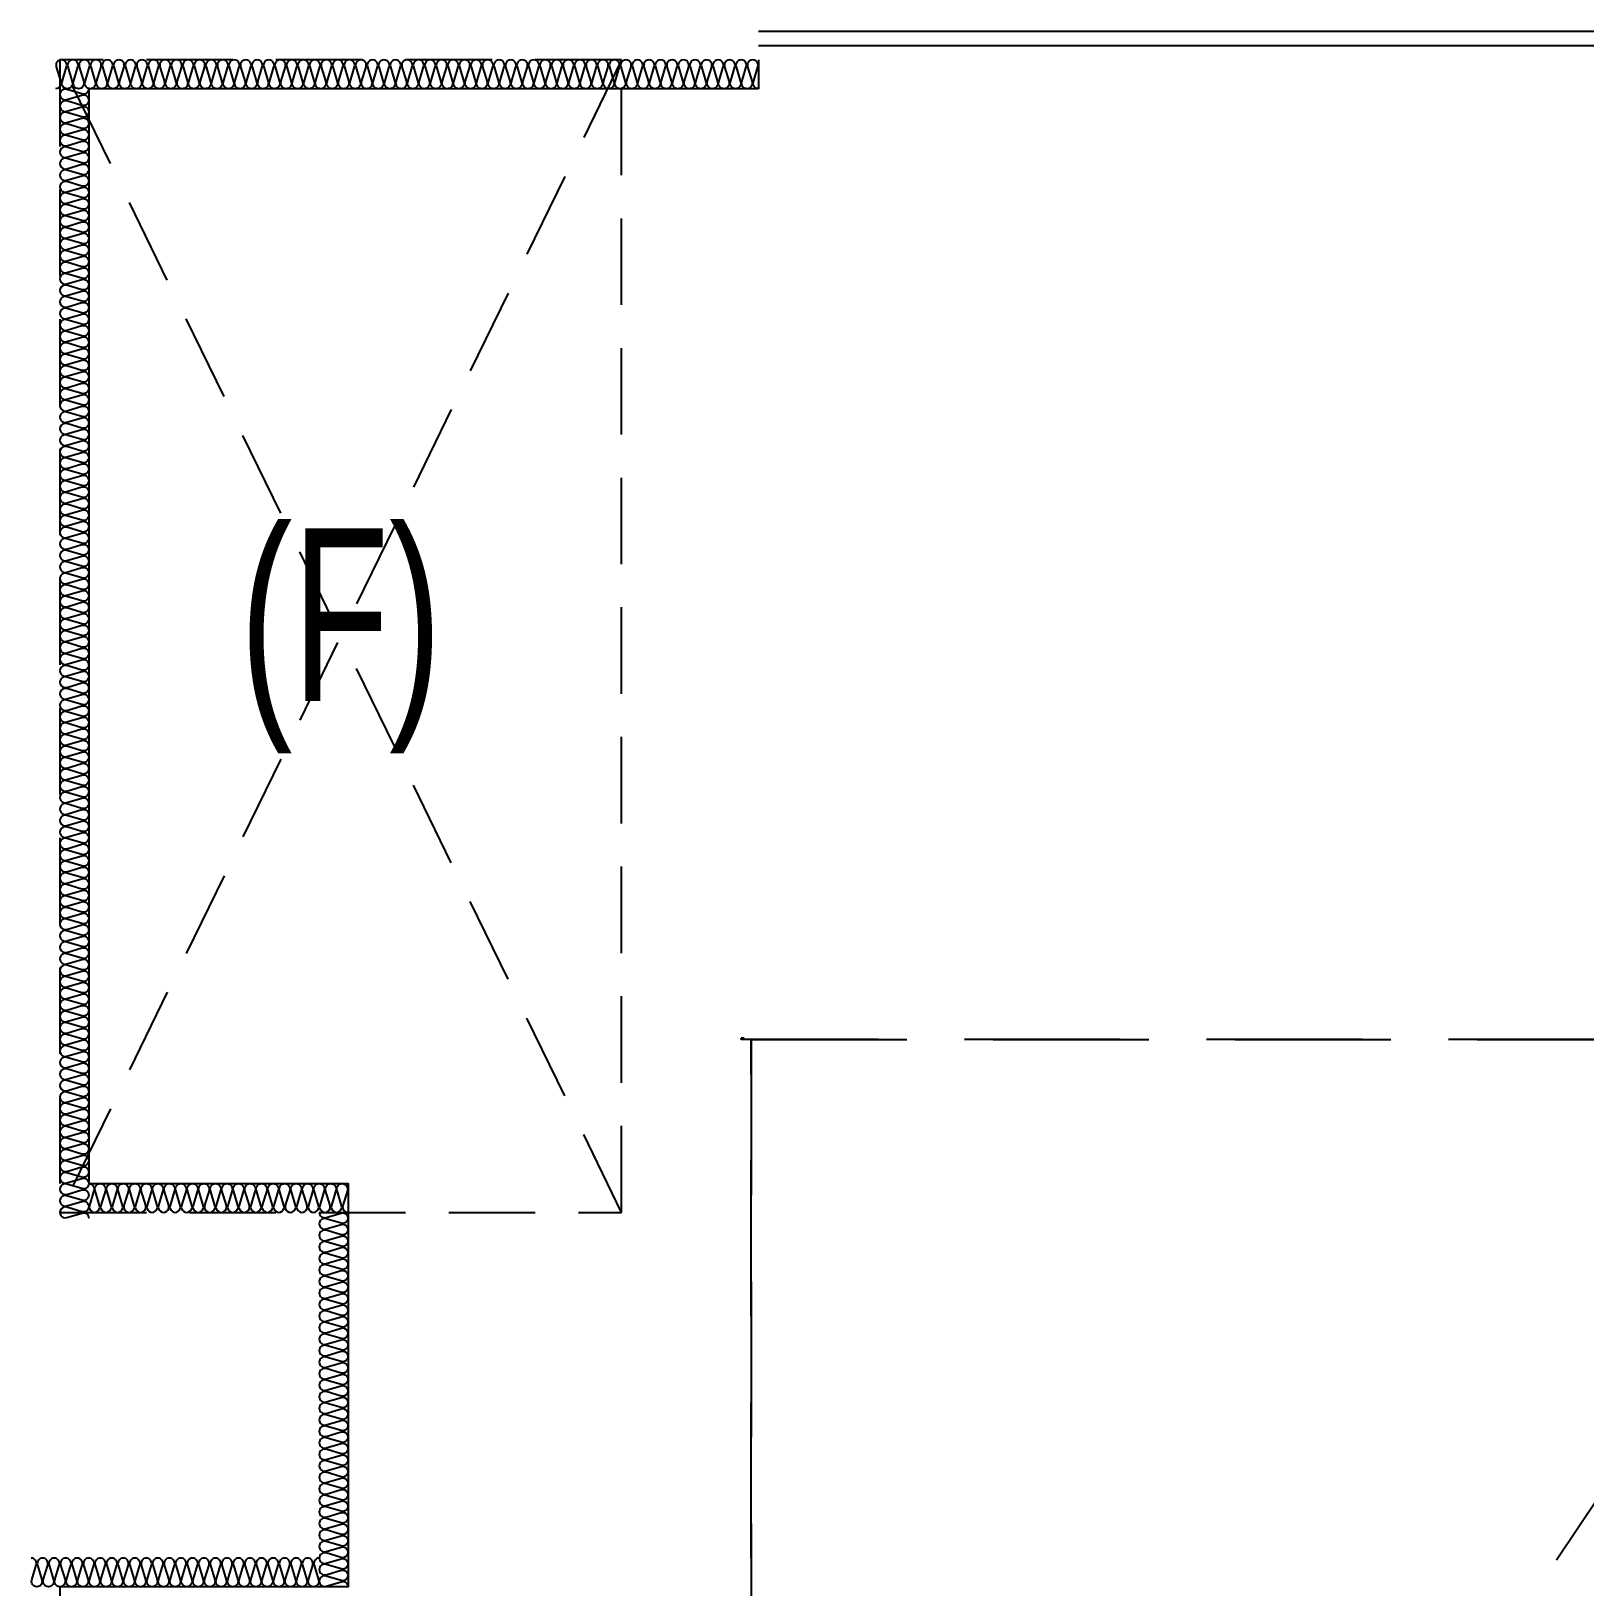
# Model space of a CAD drawing. Header units: millimetres. Extents: x 49154 to 181784, y 28275 to 149577.
# Drawn here: x 101954 to 107347, y 111405 to 116805 of the extents above; entities that cross this region are included whole.
import ezdxf
from ezdxf.enums import TextEntityAlignment as Align

# ---------------------------------------------------------------- set-up
doc = ezdxf.new("R2010")
doc.units = ezdxf.units.MM
doc.header["$LTSCALE"] = 300
for name, pattern in [('H1', [1.5, 1, -0.5]), ('HID', [2.8, 1.8, -1]), ('HIDDEN2', [0.1875, 0.125, -0.0625])]:
    doc.linetypes.add(name, pattern=pattern)
for name, color, linetype in [('A-ETC-GEN', 253, 'HIDDEN2'), ('A-ETC-HANDRAIL', 8, 'Continuous'), ('ISL', 251, 'Continuous')]:
    doc.layers.add(name, color=color, linetype=linetype)
doc.layers.add('A-ETC-소방 NOPLOT', color=163, linetype='Continuous', plot=False)
doc.styles.add('Gdim', font='')
doc.styles.get('Gdim').set_extended_font_data('Dotum')

# ---------------------------------------------------------------- blocks, each defined once
blk = doc.blocks.new('OA3')
at = {"color": 0}
for p, q in [((265, -3375), (265, -3370)), ((275, -3370), (265, -3370)), ((265, -3370), (265, -3370)), ((300, -3375), (265, -3375)), ((265, -3375), (265, -3375)), ((265, -3375), (265, -3375)), ((275, -3370), (275, -3370)), ((300, -3375), (300, -3375)), ((300, -3375), (300, -3375)), ((300, -3375), (300, -3375)), ((300, -3375), (300, -3375)), ((300, -3375), (300, -3375))]:
    blk.add_line(p, q, dxfattribs=at)
at = {"color": 0, "linetype": 'HID'}
for p, q in [((300, -3375), (8300, -3375)), ((300, -9375), (4300, -3375))]:
    blk.add_line(p, q, dxfattribs=at)
for points in [[(300, -3375), (300, -9375), (8300, -9375), (8300, -3375)], [(300, -3375), (8300, -3375), (8300, -9375), (300, -9375)]]:
    blk.add_lwpolyline(points, close=True, dxfattribs=at)

msp = doc.modelspace()

# ---------------------------------------------------------------- linework, layer by layer
at = {"layer": 'A-ETC-HANDRAIL', "elevation": 0}
for points in [[(104478.6, 116805), (112753.6, 116805)], [(104478.6, 116755), (112753.6, 116755)]]:
    msp.add_lwpolyline(points, dxfattribs=at)
at = {"layer": 'A-ETC-소방 NOPLOT', "color": 1, "linetype": 'H1'}
for p, q in [((104003.6, 116705), (102053.6, 112705)), ((104003.6, 112705), (102053.6, 116705))]:
    msp.add_line(p, q, dxfattribs=at)
at = {"layer": 'A-ETC-소방 NOPLOT', "color": 1, "linetype": 'H1', "elevation": 0}
msp.add_lwpolyline([(104003.6, 116705), (102053.6, 116705), (102053.6, 112705), (104003.6, 112705)], close=True, dxfattribs=at)
at = {"layer": 'ISL'}
msp.add_line((104478.6, 116705), (104478.6, 116605), dxfattribs=at)
at = {"layer": 'ISL', "elevation": 0}
for points in [[(104478.6, 116605, -0.509267), (104460.9, 116629.3), (104476.2, 116680.8, 1.372593), (104440.9, 116680.8), (104456.2, 116629.3, -0.509267), (104438.6, 116605, -0.509267), (104420.9, 116629.3), (104436.2, 116680.8, 1.372593), (104400.9, 116680.8), (104416.2, 116629.3, -0.509267), (104398.6, 116605, -0.509267), (104380.9, 116629.3), (104396.2, 116680.8, 1.372593), (104360.9, 116680.8), (104376.2, 116629.3, -0.509267), (104358.6, 116605, -0.509267), (104340.9, 116629.3), (104356.2, 116680.8, 1.372593), (104320.9, 116680.8), (104336.2, 116629.3, -0.509267), (104318.6, 116605, -0.509267), (104300.9, 116629.3), (104316.2, 116680.8, 1.372593), (104280.9, 116680.8), (104296.2, 116629.3, -0.509267), (104278.6, 116605, -0.509267), (104260.9, 116629.3), (104276.2, 116680.8, 1.372593), (104240.9, 116680.8), (104256.2, 116629.3, -0.509267), (104238.6, 116605, -0.509267), (104220.9, 116629.3), (104236.2, 116680.8, 1.372593), (104200.9, 116680.8), (104216.2, 116629.3, -0.509267), (104198.6, 116605, -0.509267), (104180.9, 116629.3), (104196.2, 116680.8, 1.372593), (104160.9, 116680.8), (104176.2, 116629.3, -0.509267), (104158.6, 116605, -0.509267), (104140.9, 116629.3), (104156.2, 116680.8, 1.372593), (104120.9, 116680.8), (104136.2, 116629.3, -0.509267), (104118.6, 116605, -0.509267), (104100.9, 116629.3), (104116.2, 116680.8, 1.372593), (104080.9, 116680.8), (104096.2, 116629.3, -0.509267), (104078.6, 116605, -0.509267), (104060.9, 116629.3), (104076.2, 116680.8, 1.372593), (104040.9, 116680.8), (104056.2, 116629.3, -0.509267), (104038.6, 116605, -0.509267), (104020.9, 116629.3), (104036.2, 116680.8, 1.372593), (104000.9, 116680.8), (104016.2, 116629.3, -0.509267), (103998.6, 116605, -0.509267), (103980.9, 116629.3), (103996.2, 116680.8, 1.372593), (103960.9, 116680.8), (103976.2, 116629.3, -0.509267), (103958.6, 116605, -0.509267), (103940.9, 116629.3), (103956.2, 116680.8, 1.372593), (103920.9, 116680.8), (103936.2, 116629.3, -0.509267), (103918.6, 116605, -0.509267), (103900.9, 116629.3), (103916.2, 116680.8, 1.372593), (103880.9, 116680.8), (103896.2, 116629.3, -0.509267), (103878.6, 116605, -0.509267), (103860.9, 116629.3), (103876.2, 116680.8, 1.372593), (103840.9, 116680.8), (103856.2, 116629.3, -0.509267), (103838.6, 116605, -0.509267), (103820.9, 116629.3), (103836.2, 116680.8, 1.372593), (103800.9, 116680.8), (103816.2, 116629.3, -0.509267), (103798.6, 116605, -0.509267), (103780.9, 116629.3), (103796.2, 116680.8, 1.372593), (103760.9, 116680.8), (103776.2, 116629.3, -0.509267), (103758.6, 116605, -0.509267), (103740.9, 116629.3), (103756.2, 116680.8, 1.372593), (103720.9, 116680.8), (103736.2, 116629.3, -0.509267), (103718.6, 116605, -0.509267), (103700.9, 116629.3), (103716.2, 116680.8, 1.372593), (103680.9, 116680.8), (103696.2, 116629.3, -0.509267), (103678.6, 116605, -0.509267), (103660.9, 116629.3), (103676.2, 116680.8, 1.372593), (103640.9, 116680.8), (103656.2, 116629.3, -0.509267), (103638.6, 116605, -0.509267), (103620.9, 116629.3), (103636.2, 116680.8, 1.372593), (103600.9, 116680.8), (103616.2, 116629.3, -0.509267), (103598.6, 116605, -0.509267), (103580.9, 116629.3), (103596.2, 116680.8, 1.372593), (103560.9, 116680.8), (103576.2, 116629.3, -0.509267), (103558.6, 116605, -0.509267), (103540.9, 116629.3), (103556.2, 116680.8, 1.372593), (103520.9, 116680.8), (103536.2, 116629.3, -0.509267), (103518.6, 116605, -0.509267), (103500.9, 116629.3), (103516.2, 116680.8, 1.372593), (103480.9, 116680.8), (103496.2, 116629.3, -0.509267), (103478.6, 116605, -0.509267), (103460.9, 116629.3), (103476.2, 116680.8, 1.372593), (103440.9, 116680.8), (103456.2, 116629.3, -0.509267), (103438.6, 116605, -0.509267), (103420.9, 116629.3), (103436.2, 116680.8, 1.372593), (103400.9, 116680.8), (103416.2, 116629.3, -0.509267), (103398.6, 116605, -0.509267), (103380.9, 116629.3), (103396.2, 116680.8, 1.372593), (103360.9, 116680.8), (103376.2, 116629.3, -0.509267), (103358.6, 116605, -0.509267), (103340.9, 116629.3), (103356.2, 116680.8, 1.372593), (103320.9, 116680.8), (103336.2, 116629.3, -0.509267), (103318.6, 116605, -0.509267), (103300.9, 116629.3), (103316.2, 116680.8, 1.372593), (103280.9, 116680.8), (103296.2, 116629.3, -0.509267), (103278.6, 116605, -0.509267), (103260.9, 116629.3), (103276.2, 116680.8, 1.372593), (103240.9, 116680.8), (103256.2, 116629.3, -0.509267), (103238.6, 116605, -0.509267), (103220.9, 116629.3), (103236.2, 116680.8, 1.372593), (103200.9, 116680.8), (103216.2, 116629.3, -0.509267), (103198.6, 116605, -0.509267), (103180.9, 116629.3), (103196.2, 116680.8, 1.372593), (103160.9, 116680.8), (103176.2, 116629.3, -0.509267), (103158.6, 116605, -0.509267), (103140.9, 116629.3), (103156.2, 116680.8, 1.372593), (103120.9, 116680.8), (103136.2, 116629.3, -0.509267), (103118.6, 116605, -0.509267), (103100.9, 116629.3), (103116.2, 116680.8, 1.372593), (103080.9, 116680.8), (103096.2, 116629.3, -0.509267), (103078.6, 116605, -0.509267), (103060.9, 116629.3), (103076.2, 116680.8, 1.372593), (103040.9, 116680.8), (103056.2, 116629.3, -0.509267), (103038.6, 116605, -0.509267), (103020.9, 116629.3), (103036.2, 116680.8, 1.372593), (103000.9, 116680.8), (103016.2, 116629.3, -0.509267), (102998.6, 116605, -0.509267), (102980.9, 116629.3), (102996.2, 116680.8, 1.372593), (102960.9, 116680.8), (102976.2, 116629.3, -0.509267), (102958.6, 116605, -0.509267), (102940.9, 116629.3), (102956.2, 116680.8, 1.372593), (102920.9, 116680.8), (102936.2, 116629.3, -0.509267), (102918.6, 116605, -0.509267), (102900.9, 116629.3), (102916.2, 116680.8, 1.372593), (102880.9, 116680.8), (102896.2, 116629.3, -0.509267), (102878.6, 116605, -0.509267), (102860.9, 116629.3), (102876.2, 116680.8, 1.372593), (102840.9, 116680.8), (102856.2, 116629.3, -0.509267), (102838.6, 116605, -0.509267), (102820.9, 116629.3), (102836.2, 116680.8, 1.372593), (102800.9, 116680.8), (102816.2, 116629.3, -0.509267), (102798.6, 116605, -0.509267), (102780.9, 116629.3), (102796.2, 116680.8, 1.372593), (102760.9, 116680.8), (102776.2, 116629.3, -0.509267), (102758.6, 116605, -0.509267), (102740.9, 116629.3), (102756.2, 116680.8, 1.372593), (102720.9, 116680.8), (102736.2, 116629.3, -0.509267), (102718.6, 116605, -0.509267), (102700.9, 116629.3), (102716.2, 116680.8, 1.372593), (102680.9, 116680.8), (102696.2, 116629.3, -0.509267), (102678.6, 116605, -0.509267), (102660.9, 116629.3), (102676.2, 116680.8, 1.372593), (102640.9, 116680.8), (102656.2, 116629.3, -0.509267), (102638.6, 116605, -0.509267), (102620.9, 116629.3), (102636.2, 116680.8, 1.372593), (102600.9, 116680.8), (102616.2, 116629.3, -0.509267), (102598.6, 116605, -0.509267), (102580.9, 116629.3), (102596.2, 116680.8, 1.372593), (102560.9, 116680.8), (102576.2, 116629.3, -0.509267), (102558.6, 116605, -0.509267), (102540.9, 116629.3), (102556.2, 116680.8, 1.372593), (102520.9, 116680.8), (102536.2, 116629.3, -0.509267), (102518.6, 116605, -0.509267), (102500.9, 116629.3), (102516.2, 116680.8, 1.372593), (102480.9, 116680.8), (102496.2, 116629.3, -0.509267), (102478.6, 116605, -0.509267), (102460.9, 116629.3), (102476.2, 116680.8, 1.372593), (102440.9, 116680.8), (102456.2, 116629.3, -0.509267), (102438.6, 116605, -0.509267), (102420.9, 116629.3), (102436.2, 116680.8, 1.372593), (102400.9, 116680.8), (102416.2, 116629.3, -0.509267), (102398.6, 116605, -0.509267), (102380.9, 116629.3), (102396.2, 116680.8, 1.372593), (102360.9, 116680.8), (102376.2, 116629.3, -0.509267), (102358.6, 116605, -0.509267), (102340.9, 116629.3), (102356.2, 116680.8, 1.372593), (102320.9, 116680.8), (102336.2, 116629.3, -0.509267), (102318.6, 116605, -0.509267), (102300.9, 116629.3), (102316.2, 116680.8, 1.372593), (102280.9, 116680.8), (102296.2, 116629.3, -0.509267), (102278.6, 116605, -0.509267), (102260.9, 116629.3), (102276.2, 116680.8, 1.372593), (102240.9, 116680.8), (102256.2, 116629.3, -0.509267), (102238.6, 116605, -0.509267), (102220.9, 116629.3), (102236.2, 116680.8, 1.372593), (102200.9, 116680.8), (102216.2, 116629.3, -0.509267), (102198.6, 116605, -0.509267), (102180.9, 116629.3), (102196.2, 116680.8, 1.372593), (102160.9, 116680.8), (102176.2, 116629.3, -0.509267), (102158.6, 116605, -0.509267), (102140.9, 116629.3), (102156.2, 116680.8, 1.372593), (102120.9, 116680.8), (102136.2, 116629.3, -0.509267), (102118.6, 116605, -0.509267), (102100.9, 116629.3), (102116.2, 116680.8, 1.372593), (102080.9, 116680.8), (102096.2, 116629.3, -0.509267), (102078.6, 116605, -0.509267), (102060.9, 116629.3), (102076.2, 116680.8, 1.372593), (102040.9, 116680.8), (102056.2, 116629.3, -0.509267), (102038.6, 116605)], [(102153.6, 116605, -0.509267), (102129.3, 116587.3), (102077.8, 116602.7, 1.372593), (102077.8, 116567.3), (102129.3, 116582.7, -0.509267), (102153.6, 116565, -0.509267), (102129.3, 116547.3), (102077.8, 116562.7, 1.372593), (102077.8, 116527.3), (102129.3, 116542.7, -0.509267), (102153.6, 116525, -0.509267), (102129.3, 116507.3), (102077.8, 116522.7, 1.372593), (102077.8, 116487.3), (102129.3, 116502.7, -0.509267), (102153.6, 116485, -0.509267), (102129.3, 116467.3), (102077.8, 116482.7, 1.372593), (102077.8, 116447.3), (102129.3, 116462.7, -0.509267), (102153.6, 116445, -0.509267), (102129.3, 116427.3), (102077.8, 116442.7, 1.372593), (102077.8, 116407.3), (102129.3, 116422.7, -0.509267), (102153.6, 116405, -0.509267), (102129.3, 116387.3), (102077.8, 116402.7, 1.372593), (102077.8, 116367.3), (102129.3, 116382.7, -0.509267), (102153.6, 116365, -0.509267), (102129.3, 116347.3), (102077.8, 116362.7, 1.372593), (102077.8, 116327.3), (102129.3, 116342.7, -0.509267), (102153.6, 116325, -0.509267), (102129.3, 116307.3), (102077.8, 116322.7, 1.372593), (102077.8, 116287.3), (102129.3, 116302.7, -0.509267), (102153.6, 116285, -0.509267), (102129.3, 116267.3), (102077.8, 116282.7, 1.372593), (102077.8, 116247.3), (102129.3, 116262.7, -0.509267), (102153.6, 116245, -0.509267), (102129.3, 116227.3), (102077.8, 116242.7, 1.372593), (102077.8, 116207.3), (102129.3, 116222.7, -0.509267), (102153.6, 116205, -0.509267), (102129.3, 116187.3), (102077.8, 116202.7, 1.372593), (102077.8, 116167.3), (102129.3, 116182.7, -0.509267), (102153.6, 116165, -0.509267), (102129.3, 116147.3), (102077.8, 116162.7, 1.372593), (102077.8, 116127.3), (102129.3, 116142.7, -0.509267), (102153.6, 116125, -0.509267), (102129.3, 116107.3), (102077.8, 116122.7, 1.372593), (102077.8, 116087.3), (102129.3, 116102.7, -0.509267), (102153.6, 116085, -0.509267), (102129.3, 116067.3), (102077.8, 116082.7, 1.372593), (102077.8, 116047.3), (102129.3, 116062.7, -0.509267), (102153.6, 116045, -0.509267), (102129.3, 116027.3), (102077.8, 116042.7, 1.372593), (102077.8, 116007.3), (102129.3, 116022.7, -0.509267), (102153.6, 116005, -0.509267), (102129.3, 115987.3), (102077.8, 116002.7, 1.372593), (102077.8, 115967.3), (102129.3, 115982.7, -0.509267), (102153.6, 115965, -0.509267), (102129.3, 115947.3), (102077.8, 115962.7, 1.372593), (102077.8, 115927.3), (102129.3, 115942.7, -0.509267), (102153.6, 115925, -0.509267), (102129.3, 115907.3), (102077.8, 115922.7, 1.372593), (102077.8, 115887.3), (102129.3, 115902.7, -0.509267), (102153.6, 115885, -0.509267), (102129.3, 115867.3), (102077.8, 115882.7, 1.372593), (102077.8, 115847.3), (102129.3, 115862.7, -0.509267), (102153.6, 115845, -0.509267), (102129.3, 115827.3), (102077.8, 115842.7, 1.372593), (102077.8, 115807.3), (102129.3, 115822.7, -0.509267), (102153.6, 115805, -0.509267), (102129.3, 115787.3), (102077.8, 115802.7, 1.372593), (102077.8, 115767.3), (102129.3, 115782.7, -0.509267), (102153.6, 115765, -0.509267), (102129.3, 115747.3), (102077.8, 115762.7, 1.372593), (102077.8, 115727.3), (102129.3, 115742.7, -0.509267), (102153.6, 115725, -0.509267), (102129.3, 115707.3), (102077.8, 115722.7, 1.372593), (102077.8, 115687.3), (102129.3, 115702.7, -0.509267), (102153.6, 115685, -0.509267), (102129.3, 115667.3), (102077.8, 115682.7, 1.372593), (102077.8, 115647.3), (102129.3, 115662.7, -0.509267), (102153.6, 115645, -0.509267), (102129.3, 115627.3), (102077.8, 115642.7, 1.372593), (102077.8, 115607.3), (102129.3, 115622.7, -0.509267), (102153.6, 115605, -0.509267), (102129.3, 115587.3), (102077.8, 115602.7, 1.372593), (102077.8, 115567.3), (102129.3, 115582.7, -0.509267), (102153.6, 115565, -0.509267), (102129.3, 115547.3), (102077.8, 115562.7, 1.372593), (102077.8, 115527.3), (102129.3, 115542.7, -0.509267), (102153.6, 115525, -0.509267), (102129.3, 115507.3), (102077.8, 115522.7, 1.372593), (102077.8, 115487.3), (102129.3, 115502.7, -0.509267), (102153.6, 115485, -0.509267), (102129.3, 115467.3), (102077.8, 115482.7, 1.372593), (102077.8, 115447.3), (102129.3, 115462.7, -0.509267), (102153.6, 115445, -0.509267), (102129.3, 115427.3), (102077.8, 115442.7, 1.372593), (102077.8, 115407.3), (102129.3, 115422.7, -0.509267), (102153.6, 115405, -0.509267), (102129.3, 115387.3), (102077.8, 115402.7, 1.372593), (102077.8, 115367.3), (102129.3, 115382.7, -0.509267), (102153.6, 115365, -0.509267), (102129.3, 115347.3), (102077.8, 115362.7, 1.372593), (102077.8, 115327.3), (102129.3, 115342.7, -0.509267), (102153.6, 115325, -0.509267), (102129.3, 115307.3), (102077.8, 115322.7, 1.372593), (102077.8, 115287.3), (102129.3, 115302.7, -0.509267), (102153.6, 115285, -0.509267), (102129.3, 115267.3), (102077.8, 115282.7, 1.372593), (102077.8, 115247.3), (102129.3, 115262.7, -0.509267), (102153.6, 115245, -0.509267), (102129.3, 115227.3), (102077.8, 115242.7, 1.372593), (102077.8, 115207.3), (102129.3, 115222.7, -0.509267), (102153.6, 115205, -0.509267), (102129.3, 115187.3), (102077.8, 115202.7, 1.372593), (102077.8, 115167.3), (102129.3, 115182.7, -0.509267), (102153.6, 115165, -0.509267), (102129.3, 115147.3), (102077.8, 115162.7, 1.372593), (102077.8, 115127.3), (102129.3, 115142.7, -0.509267), (102153.6, 115125, -0.509267), (102129.3, 115107.3), (102077.8, 115122.7, 1.372593), (102077.8, 115087.3), (102129.3, 115102.7, -0.509267), (102153.6, 115085, -0.509267), (102129.3, 115067.3), (102077.8, 115082.7, 1.372593), (102077.8, 115047.3), (102129.3, 115062.7, -0.509267), (102153.6, 115045, -0.509267), (102129.3, 115027.3), (102077.8, 115042.7, 1.372593), (102077.8, 115007.3), (102129.3, 115022.7, -0.509267), (102153.6, 115005, -0.509267), (102129.3, 114987.3), (102077.8, 115002.7, 1.372593), (102077.8, 114967.3), (102129.3, 114982.7, -0.509267), (102153.6, 114965, -0.509267), (102129.3, 114947.3), (102077.8, 114962.7, 1.372593), (102077.8, 114927.3), (102129.3, 114942.7, -0.509267), (102153.6, 114925, -0.509267), (102129.3, 114907.3), (102077.8, 114922.7, 1.372593), (102077.8, 114887.3), (102129.3, 114902.7, -0.509267), (102153.6, 114885, -0.509267), (102129.3, 114867.3), (102077.8, 114882.7, 1.372593), (102077.8, 114847.3), (102129.3, 114862.7, -0.509267), (102153.6, 114845, -0.509267), (102129.3, 114827.3), (102077.8, 114842.7, 1.372593), (102077.8, 114807.3), (102129.3, 114822.7, -0.509267), (102153.6, 114805, -0.509267), (102129.3, 114787.3), (102077.8, 114802.7, 1.372593), (102077.8, 114767.3), (102129.3, 114782.7, -0.509267), (102153.6, 114765, -0.509267), (102129.3, 114747.3), (102077.8, 114762.7, 1.372593), (102077.8, 114727.3), (102129.3, 114742.7, -0.509267), (102153.6, 114725, -0.509267), (102129.3, 114707.3), (102077.8, 114722.7, 1.372593), (102077.8, 114687.3), (102129.3, 114702.7, -0.509267), (102153.6, 114685, -0.509267), (102129.3, 114667.3), (102077.8, 114682.7, 1.372593), (102077.8, 114647.3), (102129.3, 114662.7, -0.509267), (102153.6, 114645, -0.509267), (102129.3, 114627.3), (102077.8, 114642.7, 1.372593), (102077.8, 114607.3), (102129.3, 114622.7, -0.509267), (102153.6, 114605, -0.509267), (102129.3, 114587.3), (102077.8, 114602.7, 1.372593), (102077.8, 114567.3), (102129.3, 114582.7, -0.509267), (102153.6, 114565, -0.509267), (102129.3, 114547.3), (102077.8, 114562.7, 1.372593), (102077.8, 114527.3), (102129.3, 114542.7, -0.509267), (102153.6, 114525, -0.509267), (102129.3, 114507.3), (102077.8, 114522.7, 1.372593), (102077.8, 114487.3), (102129.3, 114502.7, -0.509267), (102153.6, 114485, -0.509267), (102129.3, 114467.3), (102077.8, 114482.7, 1.372593), (102077.8, 114447.3), (102129.3, 114462.7, -0.509267), (102153.6, 114445, -0.509267), (102129.3, 114427.3), (102077.8, 114442.7, 1.372593), (102077.8, 114407.3), (102129.3, 114422.7, -0.509267), (102153.6, 114405, -0.509267), (102129.3, 114387.3), (102077.8, 114402.7, 1.372593), (102077.8, 114367.3), (102129.3, 114382.7, -0.509267), (102153.6, 114365, -0.509267), (102129.3, 114347.3), (102077.8, 114362.7, 1.372593), (102077.8, 114327.3), (102129.3, 114342.7, -0.509267), (102153.6, 114325, -0.509267), (102129.3, 114307.3), (102077.8, 114322.7, 1.372593), (102077.8, 114287.3), (102129.3, 114302.7, -0.509267), (102153.6, 114285, -0.509267), (102129.3, 114267.3), (102077.8, 114282.7, 1.372593), (102077.8, 114247.3), (102129.3, 114262.7, -0.509267), (102153.6, 114245, -0.509267), (102129.3, 114227.3), (102077.8, 114242.7, 1.372593), (102077.8, 114207.3), (102129.3, 114222.7, -0.509267), (102153.6, 114205, -0.509267), (102129.3, 114187.3), (102077.8, 114202.7, 1.372593), (102077.8, 114167.3), (102129.3, 114182.7, -0.509267), (102153.6, 114165, -0.509267), (102129.3, 114147.3), (102077.8, 114162.7, 1.372593), (102077.8, 114127.3), (102129.3, 114142.7, -0.509267), (102153.6, 114125, -0.509267), (102129.3, 114107.3), (102077.8, 114122.7, 1.372593), (102077.8, 114087.3), (102129.3, 114102.7, -0.509267), (102153.6, 114085, -0.509267), (102129.3, 114067.3), (102077.8, 114082.7, 1.372593), (102077.8, 114047.3), (102129.3, 114062.7, -0.509267), (102153.6, 114045, -0.509267), (102129.3, 114027.3), (102077.8, 114042.7, 1.372593), (102077.8, 114007.3), (102129.3, 114022.7, -0.509267), (102153.6, 114005, -0.509267), (102129.3, 113987.3), (102077.8, 114002.7, 1.372593), (102077.8, 113967.3), (102129.3, 113982.7, -0.509267), (102153.6, 113965, -0.509267), (102129.3, 113947.3), (102077.8, 113962.7, 1.372593), (102077.8, 113927.3), (102129.3, 113942.7, -0.509267), (102153.6, 113925, -0.509267), (102129.3, 113907.3), (102077.8, 113922.7, 1.372593), (102077.8, 113887.3), (102129.3, 113902.7, -0.509267), (102153.6, 113885, -0.509267), (102129.3, 113867.3), (102077.8, 113882.7, 1.372593), (102077.8, 113847.3), (102129.3, 113862.7, -0.509267), (102153.6, 113845, -0.509267), (102129.3, 113827.3), (102077.8, 113842.7, 1.372593), (102077.8, 113807.3), (102129.3, 113822.7, -0.509267), (102153.6, 113805, -0.509267), (102129.3, 113787.3), (102077.8, 113802.7, 1.372593), (102077.8, 113767.3), (102129.3, 113782.7, -0.509267), (102153.6, 113765, -0.509267), (102129.3, 113747.3), (102077.8, 113762.7, 1.372593), (102077.8, 113727.3), (102129.3, 113742.7, -0.509267), (102153.6, 113725, -0.509267), (102129.3, 113707.3), (102077.8, 113722.7, 1.372593), (102077.8, 113687.3), (102129.3, 113702.7, -0.509267), (102153.6, 113685, -0.509267), (102129.3, 113667.3), (102077.8, 113682.7, 1.372593), (102077.8, 113647.3), (102129.3, 113662.7, -0.509267), (102153.6, 113645, -0.509267), (102129.3, 113627.3), (102077.8, 113642.7, 1.372593), (102077.8, 113607.3), (102129.3, 113622.7, -0.509267), (102153.6, 113605, -0.509267), (102129.3, 113587.3), (102077.8, 113602.7, 1.372593), (102077.8, 113567.3), (102129.3, 113582.7, -0.509267), (102153.6, 113565, -0.509267), (102129.3, 113547.3), (102077.8, 113562.7, 1.372593), (102077.8, 113527.3), (102129.3, 113542.7, -0.509267), (102153.6, 113525, -0.509267), (102129.3, 113507.3), (102077.8, 113522.7, 1.372593), (102077.8, 113487.3), (102129.3, 113502.7, -0.509267), (102153.6, 113485, -0.509267), (102129.3, 113467.3), (102077.8, 113482.7, 1.372593), (102077.8, 113447.3), (102129.3, 113462.7, -0.509267), (102153.6, 113445, -0.509267), (102129.3, 113427.3), (102077.8, 113442.7, 1.372593), (102077.8, 113407.3), (102129.3, 113422.7, -0.509267), (102153.6, 113405, -0.509267), (102129.3, 113387.3), (102077.8, 113402.7, 1.372593), (102077.8, 113367.3), (102129.3, 113382.7, -0.509267), (102153.6, 113365, -0.509267), (102129.3, 113347.3), (102077.8, 113362.7, 1.372593), (102077.8, 113327.3), (102129.3, 113342.7, -0.509267), (102153.6, 113325, -0.509267), (102129.3, 113307.3), (102077.8, 113322.7, 1.372593), (102077.8, 113287.3), (102129.3, 113302.7, -0.509267), (102153.6, 113285, -0.509267), (102129.3, 113267.3), (102077.8, 113282.7, 1.372593), (102077.8, 113247.3), (102129.3, 113262.7, -0.509267), (102153.6, 113245, -0.509267), (102129.3, 113227.3), (102077.8, 113242.7, 1.372593), (102077.8, 113207.3), (102129.3, 113222.7, -0.509267), (102153.6, 113205, -0.509267), (102129.3, 113187.3), (102077.8, 113202.7, 1.372593), (102077.8, 113167.3), (102129.3, 113182.7, -0.509267), (102153.6, 113165, -0.509267), (102129.3, 113147.3), (102077.8, 113162.7, 1.372593), (102077.8, 113127.3), (102129.3, 113142.7, -0.509267), (102153.6, 113125, -0.509267), (102129.3, 113107.3), (102077.8, 113122.7, 1.372593), (102077.8, 113087.3), (102129.3, 113102.7, -0.509267), (102153.6, 113085, -0.509267), (102129.3, 113067.3), (102077.8, 113082.7, 1.372593), (102077.8, 113047.3), (102129.3, 113062.7, -0.509267), (102153.6, 113045, -0.509267), (102129.3, 113027.3), (102077.8, 113042.7, 1.372593), (102077.8, 113007.3), (102129.3, 113022.7, -0.509267), (102153.6, 113005, -0.509267), (102129.3, 112987.3), (102077.8, 113002.7, 1.372593), (102077.8, 112967.3), (102129.3, 112982.7, -0.509267), (102153.6, 112965, -0.509267), (102129.3, 112947.3), (102077.8, 112962.7, 1.372593), (102077.8, 112927.3), (102129.3, 112942.7, -0.509267), (102153.6, 112925, -0.509267), (102129.3, 112907.3), (102077.8, 112922.7, 1.372593), (102077.8, 112887.3), (102129.3, 112902.7, -0.509267), (102153.6, 112885, -0.509267), (102129.3, 112867.3), (102077.8, 112882.7, 1.372593), (102077.8, 112847.3), (102129.3, 112862.7, -0.509267), (102153.6, 112845, -0.509267), (102129.3, 112827.3), (102077.8, 112842.7, 1.372593), (102077.8, 112807.3), (102129.3, 112822.7, -0.509267), (102153.6, 112805, -0.509267), (102129.3, 112787.3), (102077.8, 112802.7, 1.372593), (102077.8, 112767.3), (102129.3, 112782.7, -0.509267), (102153.6, 112765, -0.509267), (102129.3, 112747.3), (102077.8, 112762.7, 1.372593), (102077.8, 112727.3), (102129.3, 112742.7, -0.509267), (102153.6, 112725, -0.509267), (102129.3, 112707.3), (102077.8, 112722.7, 1.372593), (102077.8, 112687.3), (102129.3, 112702.7, -0.509267), (102153.6, 112685)], [(102153.6, 112805, -0.509267), (102171.3, 112780.8), (102155.9, 112729.3, 1.372593), (102191.3, 112729.3), (102175.9, 112780.8, -0.509267), (102193.6, 112805, -0.509267), (102211.3, 112780.8), (102195.9, 112729.3, 1.372593), (102231.3, 112729.3), (102215.9, 112780.8, -0.509267), (102233.6, 112805, -0.509267), (102251.3, 112780.8), (102235.9, 112729.3, 1.372593), (102271.3, 112729.3), (102255.9, 112780.8, -0.509267), (102273.6, 112805, -0.509267), (102291.3, 112780.8), (102275.9, 112729.3, 1.372593), (102311.3, 112729.3), (102295.9, 112780.8, -0.509267), (102313.6, 112805, -0.509267), (102331.3, 112780.8), (102315.9, 112729.3, 1.372593), (102351.3, 112729.3), (102335.9, 112780.8, -0.509267), (102353.6, 112805, -0.509267), (102371.3, 112780.8), (102355.9, 112729.3, 1.372593), (102391.3, 112729.3), (102375.9, 112780.8, -0.509267), (102393.6, 112805, -0.509267), (102411.3, 112780.8), (102395.9, 112729.3, 1.372593), (102431.3, 112729.3), (102415.9, 112780.8, -0.509267), (102433.6, 112805, -0.509267), (102451.3, 112780.8), (102435.9, 112729.3, 1.372593), (102471.3, 112729.3), (102455.9, 112780.8, -0.509267), (102473.6, 112805, -0.509267), (102491.3, 112780.8), (102475.9, 112729.3, 1.372593), (102511.3, 112729.3), (102495.9, 112780.8, -0.509267), (102513.6, 112805, -0.509267), (102531.3, 112780.8), (102515.9, 112729.3, 1.372593), (102551.3, 112729.3), (102535.9, 112780.8, -0.509267), (102553.6, 112805, -0.509267), (102571.3, 112780.8), (102555.9, 112729.3, 1.372593), (102591.3, 112729.3), (102575.9, 112780.8, -0.509267), (102593.6, 112805, -0.509267), (102611.3, 112780.8), (102595.9, 112729.3, 1.372593), (102631.3, 112729.3), (102615.9, 112780.8, -0.509267), (102633.6, 112805, -0.509267), (102651.3, 112780.8), (102635.9, 112729.3, 1.372593), (102671.3, 112729.3), (102655.9, 112780.8, -0.509267), (102673.6, 112805, -0.509267), (102691.3, 112780.8), (102675.9, 112729.3, 1.372593), (102711.3, 112729.3), (102695.9, 112780.8, -0.509267), (102713.6, 112805, -0.509267), (102731.3, 112780.8), (102715.9, 112729.3, 1.372593), (102751.3, 112729.3), (102735.9, 112780.8, -0.509267), (102753.6, 112805, -0.509267), (102771.3, 112780.8), (102755.9, 112729.3, 1.372593), (102791.3, 112729.3), (102775.9, 112780.8, -0.509267), (102793.6, 112805, -0.509267), (102811.3, 112780.8), (102795.9, 112729.3, 1.372593), (102831.3, 112729.3), (102815.9, 112780.8, -0.509267), (102833.6, 112805, -0.509267), (102851.3, 112780.8), (102835.9, 112729.3, 1.372593), (102871.3, 112729.3), (102855.9, 112780.8, -0.509267), (102873.6, 112805, -0.509267), (102891.3, 112780.8), (102875.9, 112729.3, 1.372593), (102911.3, 112729.3), (102895.9, 112780.8, -0.509267), (102913.6, 112805, -0.509267), (102931.3, 112780.8), (102915.9, 112729.3, 1.372593), (102951.3, 112729.3), (102935.9, 112780.8, -0.509267), (102953.6, 112805, -0.509267), (102971.3, 112780.8), (102955.9, 112729.3, 1.372593), (102991.3, 112729.3), (102975.9, 112780.8, -0.509267), (102993.6, 112805, -0.509267), (103011.3, 112780.8), (102995.9, 112729.3, 1.372593), (103031.3, 112729.3), (103015.9, 112780.8, -0.509267), (103033.6, 112805, -0.509267), (103051.3, 112780.8), (103035.9, 112729.3, 0.508361), (103053.6, 112705, 0.508361)], [(102953.6, 112705, 0.509267), (102977.8, 112687.3), (103029.3, 112702.7, -1.372593), (103029.3, 112667.3), (102977.8, 112682.7, 0.509267), (102953.6, 112665, 0.509267), (102977.8, 112647.3), (103029.3, 112662.7, -1.372593), (103029.3, 112627.3), (102977.8, 112642.7, 0.509267), (102953.6, 112625, 0.509267), (102977.8, 112607.3), (103029.3, 112622.7, -1.372593), (103029.3, 112587.3), (102977.8, 112602.7, 0.509267), (102953.6, 112585, 0.509267), (102977.8, 112567.3), (103029.3, 112582.7, -1.372593), (103029.3, 112547.3), (102977.8, 112562.7, 0.509267), (102953.6, 112545, 0.509267), (102977.8, 112527.3), (103029.3, 112542.7, -1.372593), (103029.3, 112507.3), (102977.8, 112522.7, 0.509267), (102953.6, 112505, 0.509267), (102977.8, 112487.3), (103029.3, 112502.7, -1.372593), (103029.3, 112467.3), (102977.8, 112482.7, 0.509267), (102953.6, 112465, 0.509267), (102977.8, 112447.3), (103029.3, 112462.7, -1.372593), (103029.3, 112427.3), (102977.8, 112442.7, 0.509267), (102953.6, 112425, 0.509267), (102977.8, 112407.3), (103029.3, 112422.7, -1.372593), (103029.3, 112387.3), (102977.8, 112402.7, 0.509267), (102953.6, 112385, 0.509267), (102977.8, 112367.3), (103029.3, 112382.7, -1.372593), (103029.3, 112347.3), (102977.8, 112362.7, 0.509267), (102953.6, 112345, 0.509267), (102977.8, 112327.3), (103029.3, 112342.7, -1.372593), (103029.3, 112307.3), (102977.8, 112322.7, 0.509267), (102953.6, 112305, 0.509267), (102977.8, 112287.3), (103029.3, 112302.7, -1.372593), (103029.3, 112267.3), (102977.8, 112282.7, 0.509267), (102953.6, 112265, 0.509267), (102977.8, 112247.3), (103029.3, 112262.7, -1.372593), (103029.3, 112227.3), (102977.8, 112242.7, 0.509267), (102953.6, 112225, 0.509267), (102977.8, 112207.3), (103029.3, 112222.7, -1.372593), (103029.3, 112187.3), (102977.8, 112202.7, 0.509267), (102953.6, 112185, 0.509267), (102977.8, 112167.3), (103029.3, 112182.7, -1.372593), (103029.3, 112147.3), (102977.8, 112162.7, 0.509267), (102953.6, 112145, 0.509267), (102977.8, 112127.3), (103029.3, 112142.7, -1.372593), (103029.3, 112107.3), (102977.8, 112122.7, 0.509267), (102953.6, 112105, 0.509267), (102977.8, 112087.3), (103029.3, 112102.7, -1.372593), (103029.3, 112067.3), (102977.8, 112082.7, 0.509267), (102953.6, 112065, 0.509267), (102977.8, 112047.3), (103029.3, 112062.7, -1.372593), (103029.3, 112027.3), (102977.8, 112042.7, 0.509267), (102953.6, 112025, 0.509267), (102977.8, 112007.3), (103029.3, 112022.7, -1.372593), (103029.3, 111987.3), (102977.8, 112002.7, 0.509267), (102953.6, 111985, 0.509267), (102977.8, 111967.3), (103029.3, 111982.7, -1.372593), (103029.3, 111947.3), (102977.8, 111962.7, 0.509267), (102953.6, 111945, 0.509267), (102977.8, 111927.3), (103029.3, 111942.7, -1.372593), (103029.3, 111907.3), (102977.8, 111922.7, 0.509267), (102953.6, 111905, 0.509267), (102977.8, 111887.3), (103029.3, 111902.7, -1.372593), (103029.3, 111867.3), (102977.8, 111882.7, 0.509267), (102953.6, 111865, 0.509267), (102977.8, 111847.3), (103029.3, 111862.7, -1.372593), (103029.3, 111827.3), (102977.8, 111842.7, 0.509267), (102953.6, 111825, 0.509267), (102977.8, 111807.3), (103029.3, 111822.7, -1.372593), (103029.3, 111787.3), (102977.8, 111802.7, 0.509267), (102953.6, 111785, 0.509267), (102977.8, 111767.3), (103029.3, 111782.7, -1.372593), (103029.3, 111747.3), (102977.8, 111762.7, 0.509267), (102953.6, 111745, 0.509267), (102977.8, 111727.3), (103029.3, 111742.7, -1.372593), (103029.3, 111707.3), (102977.8, 111722.7, 0.509267), (102953.6, 111705, 0.509267), (102977.8, 111687.3), (103029.3, 111702.7, -1.372593), (103029.3, 111667.3), (102977.8, 111682.7, 0.509267), (102953.6, 111665, 0.509267), (102977.8, 111647.3), (103029.3, 111662.7, -1.372593), (103029.3, 111627.3), (102977.8, 111642.7, 0.509267), (102953.6, 111625, 0.509267), (102977.8, 111607.3), (103029.3, 111622.7, -1.372593), (103029.3, 111587.3), (102977.8, 111602.7, 0.509267), (102953.6, 111585, 0.509267), (102977.8, 111567.3), (103029.3, 111582.7, -1.372593), (103029.3, 111547.3), (102977.8, 111562.7, 0.509267), (102953.6, 111545, 0.509267), (102977.8, 111527.3), (103029.3, 111542.7, -1.372593), (103029.3, 111507.3), (102977.8, 111522.7, 0.509267), (102953.6, 111505, 0.509267), (102977.8, 111487.3), (103029.3, 111502.7, -1.372593), (103029.3, 111467.3), (102977.8, 111482.7, 0.509267), (102953.6, 111465, 0.509267), (102977.8, 111447.3), (103029.3, 111462.7, -1.372593), (103029.3, 111427.3), (102977.8, 111442.7, 0.509267), (102953.6, 111425, 0.509267), (102977.8, 111407.3), (103029.3, 111422.7, -0.508361), (103053.6, 111405, -0.508361)], [(102953.6, 111505, 0.509267), (102935.9, 111480.8), (102951.2, 111429.3, -1.372593), (102915.9, 111429.3), (102931.2, 111480.8, 0.509267), (102913.6, 111505, 0.509267), (102895.9, 111480.8), (102911.2, 111429.3, -1.372593), (102875.9, 111429.3), (102891.2, 111480.8, 0.509267), (102873.6, 111505, 0.509267), (102855.9, 111480.8), (102871.2, 111429.3, -1.372593), (102835.9, 111429.3), (102851.2, 111480.8, 0.509267), (102833.6, 111505, 0.509267), (102815.9, 111480.8), (102831.2, 111429.3, -1.372593), (102795.9, 111429.3), (102811.2, 111480.8, 0.509267), (102793.6, 111505, 0.509267), (102775.9, 111480.8), (102791.2, 111429.3, -1.372593), (102755.9, 111429.3), (102771.2, 111480.8, 0.509267), (102753.6, 111505, 0.509267), (102735.9, 111480.8), (102751.2, 111429.3, -1.372593), (102715.9, 111429.3), (102731.2, 111480.8, 0.509267), (102713.6, 111505, 0.509267), (102695.9, 111480.8), (102711.2, 111429.3, -1.372593), (102675.9, 111429.3), (102691.2, 111480.8, 0.509267), (102673.6, 111505, 0.509267), (102655.9, 111480.8), (102671.2, 111429.3, -1.372593), (102635.9, 111429.3), (102651.2, 111480.8, 0.509267), (102633.6, 111505, 0.509267), (102615.9, 111480.8), (102631.2, 111429.3, -1.372593), (102595.9, 111429.3), (102611.2, 111480.8, 0.509267), (102593.6, 111505, 0.509267), (102575.9, 111480.8), (102591.2, 111429.3, -1.372593), (102555.9, 111429.3), (102571.2, 111480.8, 0.509267), (102553.6, 111505, 0.509267), (102535.9, 111480.8), (102551.2, 111429.3, -1.372593), (102515.9, 111429.3), (102531.2, 111480.8, 0.509267), (102513.6, 111505, 0.509267), (102495.9, 111480.8), (102511.2, 111429.3, -1.372593), (102475.9, 111429.3), (102491.2, 111480.8, 0.509267), (102473.6, 111505, 0.509267), (102455.9, 111480.8), (102471.2, 111429.3, -1.372593), (102435.9, 111429.3), (102451.2, 111480.8, 0.509267), (102433.6, 111505, 0.509267), (102415.9, 111480.8), (102431.2, 111429.3, -1.372593), (102395.9, 111429.3), (102411.2, 111480.8, 0.509267), (102393.6, 111505, 0.509267), (102375.9, 111480.8), (102391.2, 111429.3, -1.372593), (102355.9, 111429.3), (102371.2, 111480.8, 0.509267), (102353.6, 111505, 0.509267), (102335.9, 111480.8), (102351.2, 111429.3, -1.372593), (102315.9, 111429.3), (102331.2, 111480.8, 0.509267), (102313.6, 111505, 0.509267), (102295.9, 111480.8), (102311.2, 111429.3, -1.372593), (102275.9, 111429.3), (102291.2, 111480.8, 0.509267), (102273.6, 111505, 0.509267), (102255.9, 111480.8), (102271.2, 111429.3, -1.372593), (102235.9, 111429.3), (102251.2, 111480.8, 0.509267), (102233.6, 111505, 0.509267), (102215.9, 111480.8), (102231.2, 111429.3, -1.372593), (102195.9, 111429.3), (102211.2, 111480.8, 0.509267), (102193.6, 111505, 0.509267), (102175.9, 111480.8), (102191.2, 111429.3, -1.372593), (102155.9, 111429.3), (102171.2, 111480.8, 0.509267), (102153.6, 111505, 0.509267), (102135.9, 111480.8), (102151.2, 111429.3, -1.372593), (102115.9, 111429.3), (102131.2, 111480.8, 0.509267), (102113.6, 111505, 0.509267), (102095.9, 111480.8), (102111.2, 111429.3, -1.372593), (102075.9, 111429.3), (102091.2, 111480.8, 0.509267), (102073.6, 111505, 0.509267), (102055.9, 111480.8), (102071.2, 111429.3, -1.372593), (102035.9, 111429.3), (102051.2, 111480.8, 0.509267), (102033.6, 111505, 0.509267), (102015.9, 111480.8), (102031.2, 111429.3, -1.372593), (101995.9, 111429.3), (102011.2, 111480.8, 0.509267), (101993.6, 111505, 0.509267), (101975.9, 111480.8), (101991.2, 111429.3, -1.372593), (101955.9, 111429.3), (101971.2, 111480.8, 0.509267), (101953.6, 111505)]]:
    msp.add_lwpolyline(points, format="xyb", dxfattribs=at)
msp.add_lwpolyline([(104478.6, 116605), (102153.6, 116605), (102153.6, 112805), (103053.6, 112805), (103053.6, 111405), (102053.6, 111405), (102053.6, 109585)], dxfattribs=at)

# ---------------------------------------------------------------- block references
at = {"layer": 'A-ETC-GEN'}
msp.add_blockref('OA3', (104153.6, 116680, 0), dxfattribs=at)

# ---------------------------------------------------------------- texts
at = {"layer": 'A-ETC-소방 NOPLOT', "color": 1, "style": 'Gdim', "width": 0.7}
msp.add_text('(F)', height=600, dxfattribs=at).set_placement((103028.6, 114705, 0), align=Align.MIDDLE)

doc.saveas('drawing.dxf')
